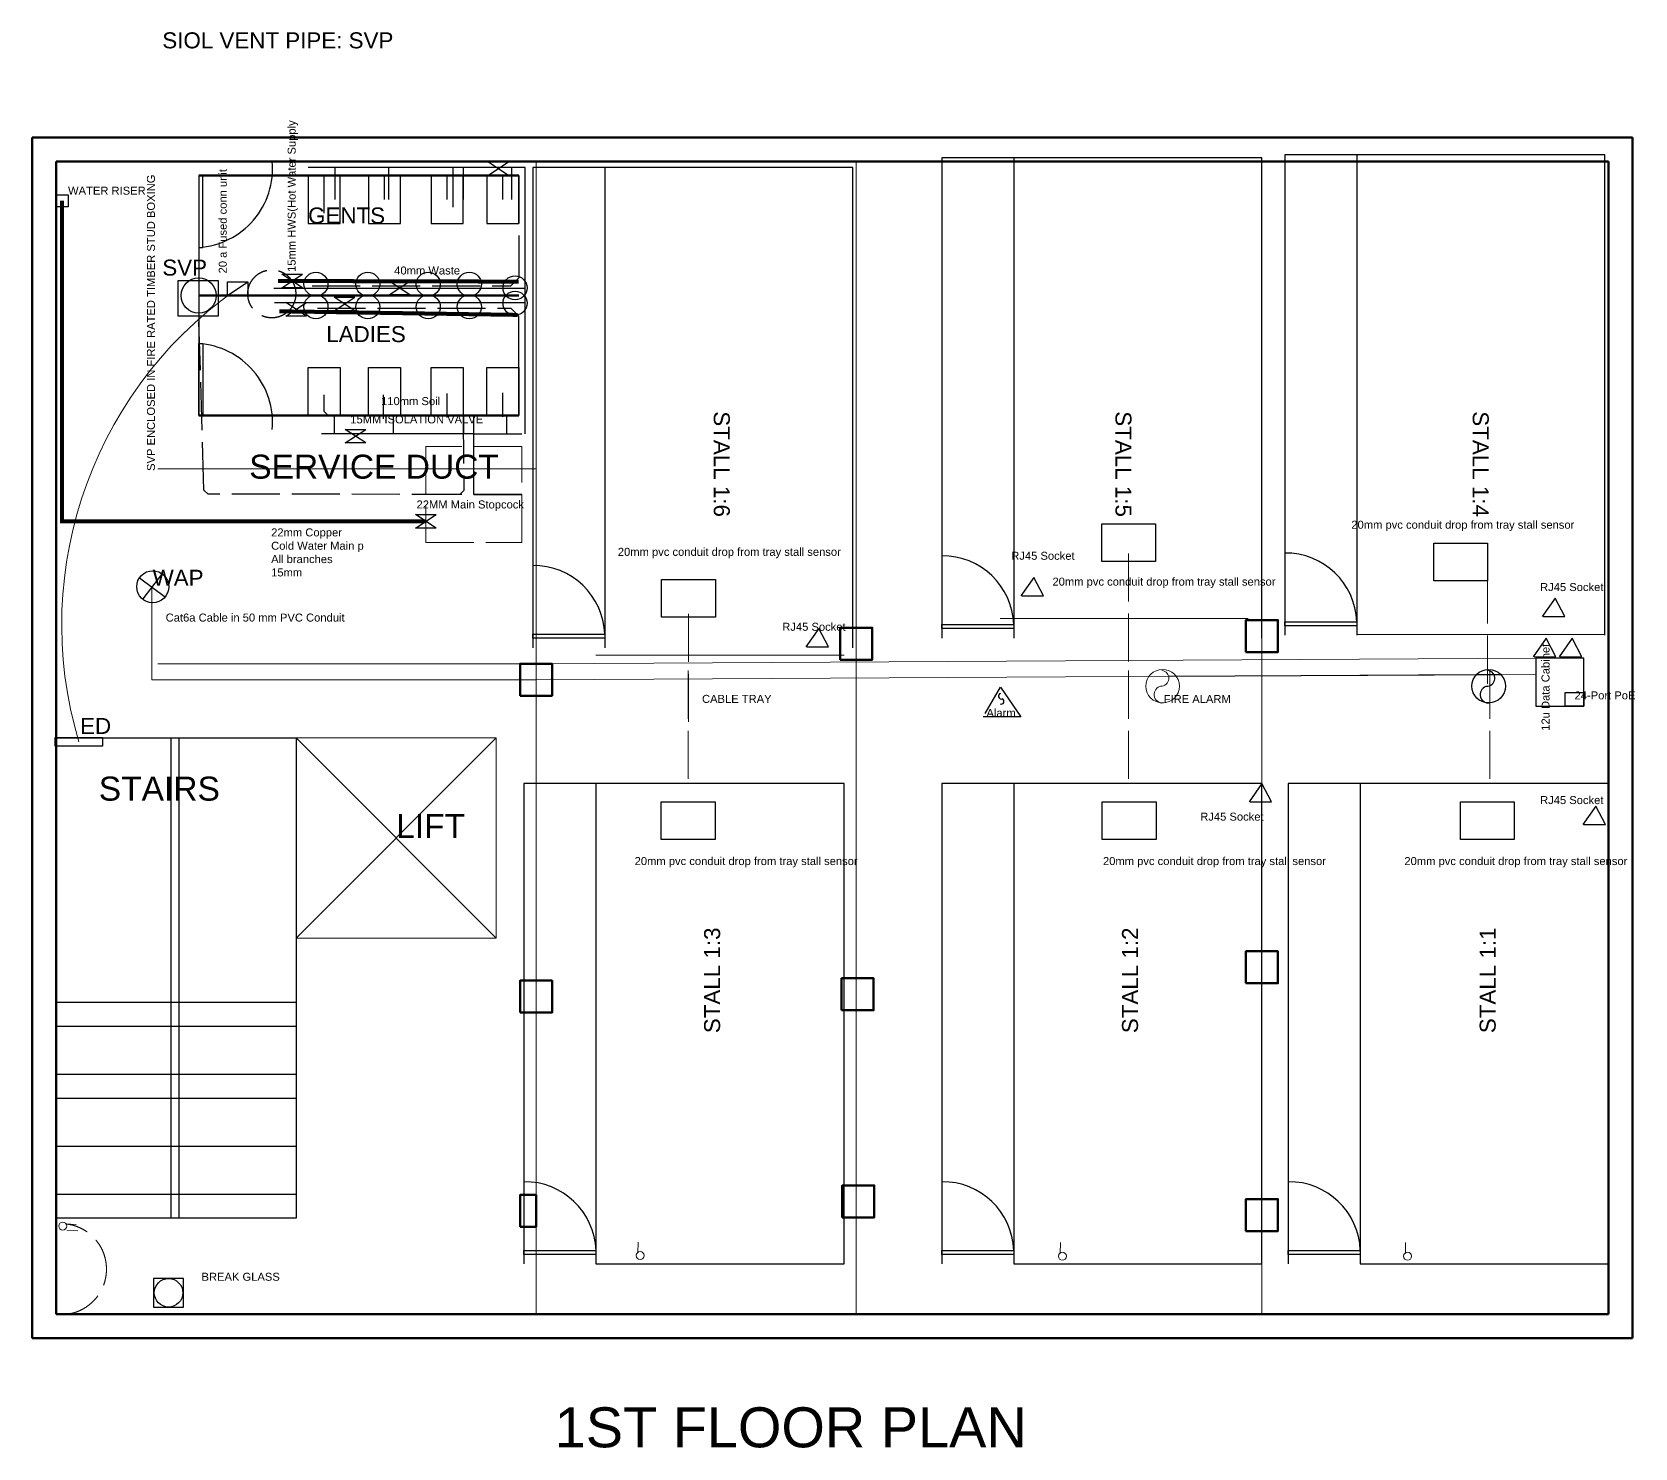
# Model space of a CAD drawing. Header units: millimetres. Extents: x 0 to 148556, y -71 to 34997.
# Drawn here: x 93861 to 113894, y 4287 to 21974 of the extents above; entities that cross this region are included whole.
import ezdxf

# ---------------------------------------------------------------- set-up
doc = ezdxf.new("R2010")
doc.units = ezdxf.units.MM
doc.header["$LTSCALE"] = 50
doc.header["$MEASUREMENT"] = 0
doc.linetypes.add('ACAD_ISO02W100', pattern=[15, 12, -3])
for name, color, linetype, lineweight in [('A-GLASS-GLAZ', 4, 'Continuous', 18), ('A-SERVC-DUCT', 40, 'ACAD_ISO02W100', 18), ('A-SHOPS-INT', 30, 'Continuous', 25), ('COLUMNS', 24, 'Continuous', 50), ('D-NET-TRAY', 9, 'ZIGZAG', 15), ('DOORS', 50, 'Continuous', 25), ('E-DATA-WIFI', 4, 'ACAD_ISO02W100', 20), ('E-FIRE-ALARM', 1, 'Continuous', 30), ('E.L', 6, 'Continuous', 18), ('E.L_WIRING', 6, 'ACAD_ISO02W100', 18), ('ELECTRICAL', 210, 'Continuous', 30), ('GRID LAYER', 254, 'Continuous', 13), ('LIGHT_SWITCHES', 50, 'Continuous', 18), ('PLUMB_HOT', 1, 'ACAD_ISO02W100', 25), ('PLUMB_SUPPLY', 5, 'Continuous', 25), ('STAIRS', 100, 'Continuous', 30), ('TEXT', 7, 'Continuous', 18), ('WALLS', 20, 'Continuous', 50)]:
    doc.layers.add(name, color=color, linetype=linetype, lineweight=lineweight)
for name, color, linetype in [('PLUMB_WASTE', 245, 'ACAD_ISO02W100'), ('SANITARY', 5, 'Continuous'), ('SWITCHES', 210, 'Continuous')]:
    doc.layers.add(name, color=color, linetype=linetype)
doc.styles.get("Standard").update_dxf_attribs({"font": 'arial.ttf'})
doc.linetypes.add('ZIGZAG', pattern='A,0.0001,-0.2,[131,ltypeshp.shx,S=0.2,R=0,X=-0.2,Y=0],-0.4,[131,ltypeshp.shx,S=0.2,R=180,X=0.2,Y=0],-0.2', length=0.8001)

msp = doc.modelspace()

# ---------------------------------------------------------------- linework, layer by layer
at = {"layer": 'A-GLASS-GLAZ'}
for p, q in [((105961, 14650), (109061, 14650)), ((110418, 14448), (113518, 14448)), ((100909, 14191), (104009, 14191)), ((100909, 12586), (104009, 12586)), ((106131, 12586), (109231, 12586)), ((110461, 12586), (113561, 12586))]:
    msp.add_line(p, q, dxfattribs=at)
at = {"layer": 'A-SERVC-DUCT'}
msp.add_lwpolyline([(98781, 15597), (99981, 15597), (99981, 16797), (98781, 16797)], close=True, dxfattribs=at)
at = {"layer": 'A-SHOPS-INT'}
for p, q in [((113518, 20440), (109518, 20440)), ((109518, 20440), (109518, 14440)), ((110418, 20440), (110418, 14440)), ((113518, 14440), (113518, 20440)), ((104120, 20283), (100120, 20283)), ((100120, 20283), (100120, 14283)), ((101020, 20283), (101020, 14283)), ((104120, 14283), (104120, 20283)), ((109231, 20404), (105231, 20404)), ((105231, 20404), (105231, 14404)), ((106131, 20404), (106131, 14404)), ((109231, 14404), (109231, 20404)), ((104009, 12586), (100009, 12586)), ((100009, 12586), (100009, 6586)), ((100909, 12586), (100909, 6586)), ((104009, 6586), (104009, 12586)), ((109231, 12586), (105231, 12586)), ((105231, 12586), (105231, 6586)), ((106131, 12586), (106131, 6586)), ((109231, 6586), (109231, 12586)), ((113561, 12586), (109561, 12586)), ((109561, 12586), (109561, 6586)), ((110461, 12586), (110461, 6586)), ((113561, 6586), (113561, 12586)), ((100909, 6586), (104009, 6586)), ((106131, 6586), (109231, 6586)), ((110461, 6586), (113561, 6586))]:
    msp.add_line(p, q, dxfattribs=at)
at = {"layer": 'COLUMNS'}
for points in [[(109031, 14228), (109431, 14228), (109431, 14628), (109031, 14628)], [(103961, 14133), (104361, 14133), (104361, 14533), (103961, 14533)], [(99961, 13684), (100361, 13684), (100361, 14084), (99961, 14084)], [(109031, 10091), (109431, 10091), (109431, 10491), (109031, 10491)], [(99961, 9725), (100361, 9725), (100361, 10125), (99961, 10125)], [(103979, 9755), (104379, 9755), (104379, 10155), (103979, 10155)], [(99961, 7047), (100161, 7047), (100161, 7447), (99961, 7447)], [(103987, 7166), (104387, 7166), (104387, 7566), (103987, 7566)], [(109031, 6996), (109431, 6996), (109431, 7396), (109031, 7396)]]:
    msp.add_lwpolyline(points, close=True, dxfattribs=at)
at = {"layer": 'D-NET-TRAY'}
for p, q in [((100161, 16516), (95431, 16516)), ((95360, 15037), (95360, 13884)), ((100161, 14084), (95431, 14084)), ((112656, 14152), (100161, 14084)), ((95360, 13884), (95463, 13884)), ((100161, 13884), (95431, 13884)), ((112657, 13952), (100162, 13884))]:
    msp.add_line(p, q, dxfattribs=at)
msp.add_circle((107990, 13803), 210, dxfattribs=at)
for centre, radius, start, end in [((107972, 13901), 97.2, 264.8034, 84.8034), ((107990, 13698), 106, 97.171, 277.171)]:
    msp.add_arc(centre, radius, start, end, dxfattribs=at)
at = {"layer": 'DOORS'}
for points in [[(95944, 19283), (95994, 19283), (95994, 20183), (95944, 20183)], [(95944, 18083), (95994, 18083), (95994, 17183), (95944, 17183)], [(100120, 14452), (101020, 14452), (101020, 14402), (100120, 14402)], [(105231, 14572), (106131, 14572), (106131, 14522), (105231, 14522)], [(109518, 14608), (110418, 14608), (110418, 14558), (109518, 14558)], [(100009, 6754), (100909, 6754), (100909, 6704), (100009, 6704)], [(105231, 6754), (106131, 6754), (106131, 6704), (105231, 6704)], [(109561, 6754), (110461, 6754), (110461, 6704), (109561, 6704)]]:
    msp.add_lwpolyline(points, close=True, dxfattribs=at)
for centre, radius, start, end in [((95878, 20269), 989, 273.872, 5.0185), ((95878, 17096), 989, 354.9815, 86.128), ((105241, 14540), 891, 2.1132, 90.6138), ((109527, 14575), 891, 2.1132, 90.6138), ((100129, 14419), 891, 2.1132, 90.6138), ((100019, 6721), 891, 2.1132, 90.6138), ((105241, 6721), 891, 2.1132, 90.6138), ((109571, 6721), 891, 2.1132, 90.6138)]:
    msp.add_arc(centre, radius, start, end, dxfattribs=at)
at = {"layer": 'E-DATA-WIFI'}
for p, q in [((107566, 15462), (107566, 14051)), ((112052, 15184), (112052, 13773)), ((102065, 14706), (102065, 13295)), ((102061, 13997), (102061, 12586)), ((107566, 13997), (107566, 12586)), ((112081, 13997), (112081, 12586))]:
    msp.add_line(p, q, dxfattribs=at)
at = {"layer": 'E-FIRE-ALARM'}
for p, q in [((108065, 13927), (112215, 13950)), ((105772, 13462), (105964, 13792)), ((105964, 13792), (106220, 13419)), ((106220, 13419), (105748, 13419))]:
    msp.add_line(p, q, dxfattribs=at)
msp.add_lwpolyline([(95379, 6047), (95754, 6047), (95754, 6403), (95379, 6403)], close=True, dxfattribs=at)
for centre, radius in [((112065, 13803), 210), ((95567, 6225), 178)]:
    msp.add_circle(centre, radius, dxfattribs=at)
for centre, radius, start, end in [((112046, 13901), 97.2, 264.8034, 84.8034), ((105976, 13678), 36.3, 105.9519, 285.9519), ((105974, 13612), 33.3, 247.8189, 67.8189), ((112065, 13698), 106, 97.171, 277.171)]:
    msp.add_arc(centre, radius, start, end, dxfattribs=at)
at = {"layer": 'E.L'}
msp.add_arc((99343, 14570), 5111, 123.013, 196.6421, dxfattribs=at)
at = {"layer": 'E.L_WIRING'}
msp.add_arc((94223, 6520), 568, 263.6941, 83.6941, dxfattribs=at)
at = {"layer": 'ELECTRICAL'}
msp.add_line((96302, 18683), (96558, 18855), dxfattribs=at)
for points in [[(96302, 18855), (96558, 18855), (96558, 18683), (96302, 18683)], [(94146, 13056), (94746, 13056), (94746, 13156), (94146, 13156)]]:
    msp.add_lwpolyline(points, close=True, dxfattribs=at)
at = {"layer": 'GRID LAYER'}
for p, q in [((100161, 20356), (100161, 5956)), ((104161, 20356), (104161, 5956)), ((109231, 20356), (109231, 5956))]:
    msp.add_line(p, q, dxfattribs=at)
at = {"layer": 'LIGHT_SWITCHES'}
for p, q in [((94277, 7085), (94413, 7076)), ((94295, 7008), (94432, 6999)), ((101432, 6722), (101437, 6859)), ((106709, 6714), (106714, 6851)), ((111024, 6714), (111028, 6851))]:
    msp.add_line(p, q, dxfattribs=at)
for centre in [(94244, 7058), (101461, 6690), (106738, 6682), (111052, 6682)]:
    msp.add_circle(centre, 50, dxfattribs=at)
at = {"layer": 'PLUMB_HOT', "const_width": 50}
for points in [[(96935, 18865), (99944, 18857)], [(96951, 18486), (99931, 18441)]]:
    msp.add_lwpolyline(points, dxfattribs=at)
at = {"layer": 'PLUMB_HOT'}
msp.add_circle((96857, 18704), 300, dxfattribs=at)
at = {"layer": 'PLUMB_SUPPLY'}
for p, q in [((100025, 20283), (97311, 20283)), ((97643, 20285), (97643, 19884)), ((98317, 20285), (98317, 19884)), ((99119, 20285), (99119, 19884)), ((99250, 20285), (99250, 19884)), ((99556, 20352), (99815, 20352)), ((99556, 20183), (99815, 20352)), ((99815, 20183), (99556, 20352)), ((99851, 20285), (99851, 19884)), ((100025, 20183), (100025, 20283)), ((99119, 20190), (99119, 19789)), ((99815, 20183), (99556, 20183)), ((100025, 16955), (100025, 20183)), ((96982, 18950), (97240, 18950)), ((96982, 18780), (97240, 18950)), ((97240, 18780), (96982, 18950)), ((98325, 18862), (98583, 18862)), ((98325, 18692), (98583, 18862)), ((98583, 18692), (98325, 18862)), ((100025, 18772), (96883, 18772)), ((97240, 18780), (96982, 18780)), ((97638, 18661), (97896, 18661)), ((97638, 18491), (97896, 18661)), ((97896, 18491), (97638, 18661)), ((98583, 18692), (98325, 18692)), ((100025, 18591), (96893, 18591)), ((97034, 18594), (97293, 18594)), ((97034, 18424), (97293, 18594)), ((97293, 18424), (97034, 18594)), ((97896, 18491), (97638, 18491)), ((97293, 18424), (97034, 18424)), ((97637, 17183), (97637, 16955)), ((98376, 17183), (98376, 16955)), ((99255, 17183), (99255, 16955)), ((99381, 16197), (99381, 17183)), ((99792, 17183), (99792, 16955)), ((99381, 16955), (97479, 16955)), ((97774, 17011), (98032, 17011)), ((97774, 16841), (98032, 17011)), ((98032, 16841), (97774, 17011)), ((98032, 16841), (97774, 16841)), ((99381, 16955), (99792, 16955)), ((99792, 16955), (99981, 16955)), ((98652, 15946), (98911, 15946)), ((98652, 15776), (98911, 15946)), ((98911, 15776), (98652, 15946)), ((98911, 15776), (98652, 15776))]:
    msp.add_line(p, q, dxfattribs=at)
msp.add_lwpolyline([(94161, 19943), (94311, 19943), (94311, 19793), (94161, 19793)], close=True, dxfattribs=at)
at = {"layer": 'PLUMB_SUPPLY', "const_width": 50}
msp.add_lwpolyline([(94236, 19868), (94236, 15861), (98781, 15861)], dxfattribs=at)
at = {"layer": 'PLUMB_WASTE'}
for p, q in [((97311, 20183), (99944, 20183)), ((97511, 19883), (97511, 20183)), ((98267, 19883), (98267, 20183)), ((99050, 19883), (99050, 20183)), ((99744, 19883), (99744, 20183)), ((99944, 20183), (99944, 18904)), ((97511, 19714), (97511, 20014)), ((99844, 18804), (99944, 18904)), ((97361, 18804), (99844, 18804)), ((96009, 16253), (95944, 18463)), ((97427, 18527), (99844, 18527)), ((99844, 18527), (99944, 18427)), ((97511, 17233), (97511, 17444)), ((98252, 17144), (98252, 17444)), ((99050, 17158), (99050, 17458)), ((99744, 17166), (99744, 17466)), ((97511, 17233), (97561, 17183)), ((99944, 17183), (97561, 17183)), ((99250, 17183), (99257, 16247)), ((96009, 16253), (96061, 16203)), ((99257, 16247), (99207, 16197)), ((99207, 16197), (96061, 16203)), ((99981, 16197), (98781, 16197)), ((99381, 16197), (99981, 16197))]:
    msp.add_line(p, q, dxfattribs=at)
at = {"layer": 'SANITARY'}
for p, q in [((95944, 19283), (95944, 17183)), ((99944, 17183), (99944, 18427)), ((95944, 17183), (99944, 17183))]:
    msp.add_line(p, q, dxfattribs=at)
for points in [[(97711, 20183), (97311, 20183), (97311, 19583), (97711, 19583)], [(98467, 20183), (98067, 20183), (98067, 19583), (98467, 19583)], [(99250, 20183), (98850, 20183), (98850, 19583), (99250, 19583)], [(99944, 20183), (99544, 20183), (99544, 19583), (99944, 19583)], [(95688, 18871), (96188, 18871), (96188, 18427), (95688, 18427)], [(97711, 17183), (97311, 17183), (97311, 17783), (97711, 17783)], [(98467, 17183), (98067, 17183), (98067, 17783), (98467, 17783)], [(99250, 17183), (98850, 17183), (98850, 17783), (99250, 17783)], [(99944, 17183), (99544, 17183), (99544, 17783), (99944, 17783)]]:
    msp.add_lwpolyline(points, close=True, dxfattribs=at)
for centre, radius in [((95944, 18683), 220), ((97409, 18825), 150), ((98057, 18825), 150), ((98813, 18825), 150), ((99326, 18825), 150), ((99897, 18779), 150), ((97409, 18541), 150), ((98057, 18541), 150), ((98813, 18541), 150), ((99326, 18541), 150), ((99897, 18587), 150)]:
    msp.add_circle(centre, radius, dxfattribs=at)
at = {"layer": 'STAIRS'}
for p, q in [((95597, 13156), (95597, 7156)), ((95697, 13156), (95697, 7156)), ((94161, 9856), (97161, 9856)), ((94161, 9556), (97161, 9556)), ((94161, 8956), (97161, 8956)), ((94161, 8656), (97161, 8656)), ((94161, 8056), (97161, 8056)), ((94161, 7456), (97161, 7456))]:
    msp.add_line(p, q, dxfattribs=at)
msp.add_lwpolyline([(94161, 13156), (97161, 13156), (97161, 7156), (94161, 7156)], close=True, dxfattribs=at)
at = {"layer": 'SWITCHES'}
for p, q in [((95529, 14911), (95204, 15153)), ((95249, 14892), (95495, 15213)), ((106380, 15160), (106219, 14930)), ((106501, 14930), (106380, 15160)), ((106229, 14930), (106501, 14930)), ((112896, 14902), (112735, 14672)), ((113017, 14672), (112896, 14902)), ((112745, 14672), (113017, 14672)), ((103693, 14525), (103533, 14295)), ((103814, 14295), (103693, 14525)), ((103542, 14295), (103814, 14295)), ((112784, 14401), (112623, 14171)), ((112905, 14171), (112784, 14401)), ((113108, 14401), (112948, 14171)), ((113229, 14171), (113108, 14401)), ((112632, 14171), (112905, 14171)), ((112957, 14171), (113229, 14171)), ((109231, 12586), (109071, 12356)), ((109352, 12356), (109231, 12586)), ((109080, 12356), (109352, 12356)), ((113404, 12305), (113243, 12075)), ((113525, 12075), (113404, 12305)), ((113252, 12075), (113525, 12075))]:
    msp.add_line(p, q, dxfattribs=at)
for points in [[(107903, 15361), (107230, 15361), (107230, 15832), (107903, 15832)], [(112052, 15118), (111379, 15118), (111379, 15590), (112052, 15590)], [(102402, 14666), (101729, 14666), (101729, 15137), (102402, 15137)], [(113256, 14152), (112656, 14152), (112656, 13552), (113256, 13552)], [(113021, 13723), (113256, 13723), (113256, 13552), (113021, 13552)], [(102397, 11888), (101724, 11888), (101724, 12360), (102397, 12360)], [(107910, 11888), (107237, 11888), (107237, 12360), (107910, 12360)], [(112385, 11888), (111712, 11888), (111712, 12360), (112385, 12360)]]:
    msp.add_lwpolyline(points, close=True, dxfattribs=at)
msp.add_circle((95369, 15045), 200, dxfattribs=at)
at = {"layer": 'TEXT'}
for p, q in [((97161, 13156), (99661, 10656)), ((97161, 10656), (99661, 13156))]:
    msp.add_line(p, q, dxfattribs=at)
msp.add_lwpolyline([(97161, 13156), (99661, 13156), (99661, 10656), (97161, 10656)], close=True, dxfattribs=at)
at = {"layer": 'WALLS'}
for p, q in [((113861, 20656), (93861, 20656)), ((93861, 20656), (93861, 5656)), ((113861, 5656), (113861, 20656)), ((113561, 20356), (94161, 20356)), ((94161, 20356), (94161, 5956)), ((113561, 5956), (113561, 20356)), ((99944, 20183), (95944, 20183)), ((99944, 18683), (95944, 18683)), ((99944, 17183), (95944, 17183)), ((94161, 5956), (113561, 5956)), ((93861, 5656), (113861, 5656))]:
    msp.add_line(p, q, dxfattribs=at)

# ---------------------------------------------------------------- texts
at = {"layer": 'D-NET-TRAY'}
for p in [(110349, 15770), (101182, 15431), (106614, 15059), (101392, 11568), (107245, 11568), (111012, 11568)]:
    msp.add_text('20mm pvc conduit drop from tray stall sensor', height=100, dxfattribs=at).set_placement(p)
at = {"layer": 'E-FIRE-ALARM'}
for s, p in [('FIRE ALARM', (108004, 13593)), ('BREAK GLASS', (95979, 6375))]:
    msp.add_text(s, height=100, dxfattribs=at).set_placement(p)
at = {"layer": 'PLUMB_WASTE'}
msp.add_text('12u Data Cabinet', height=100, rotation=90, dxfattribs=at).set_placement((112826, 13246))
at = {"layer": 'SWITCHES'}
msp.add_text('24-Port PoE', height=100, dxfattribs=at).set_placement((113139, 13638))
at = {"layer": 'TEXT'}
for s, height, p in [('SIOL VENT PIPE: SVP', 200, (95489, 21771)), ('WATER RISER', 100, (94311, 19943)), ('GENTS', 200, (97311, 19583)), ('SVP', 200, (95489, 18932)), ('40mm Waste', 100, (98387, 18946)), ('LADIES', 200, (97538, 18101)), ('110mm Soil', 100, (98223, 17314)), ('15MM ISOLATION VALVE', 100, (97838, 17086)), ('SERVICE DUCT', 300, (96575, 16395)), ('22MM Main Stopcock', 100, (98666, 16023)), ('RJ45 Socket', 100, (106099, 15382)), ('WAP', 200, (95368, 15057)), ('RJ45 Socket', 100, (112708, 14991)), ('Cat6a Cable in 50 mm PVC Conduit', 100, (95531, 14610)), ('RJ45 Socket', 100, (103237, 14495)), ('CABLE TRAY', 100, (102234, 13594)), ('Alarm', 100, (105789, 13419)), ('ED', 200, (94461, 13206)), ('STAIRS', 300, (94695, 12373)), ('RJ45 Socket', 100, (112708, 12330)), ('RJ45 Socket', 100, (108461, 12123)), ('LIFT', 300, (98411, 11906)), ('1ST FLOOR PLAN', 500, (100393, 4294))]:
    msp.add_text(s, height=height, dxfattribs=at).set_placement(p)
for s, height, rotation, p in [('15mm HWS(Hot Water Supply', 100, 90, (97155, 18978)), ('20 a Fused conn unit', 100, 90, (96294, 18959)), ('SVP ENCLOSED IN FIRE RATED TIMBER STUD BOXING', 100, 90, (95397, 16492)), ('STALL 1:6', 200, 270, (102381, 17237)), ('STALL 1:5', 200, 270, (107401, 17237)), ('STALL 1:4', 200, 270, (111866, 17237)), ('STALL 1:3', 200, 90, (102460, 9468)), ('STALL 1:2', 200, 90, (107683, 9468)), ('STALL 1:1', 200, 90, (112153, 9468))]:
    msp.add_text(s, height=height, rotation=rotation, dxfattribs=at).set_placement(p)
at = {"layer": 'TEXT', "insert": (96849, 15774), "char_height": 100, "attachment_point": 1}
msp.add_mtext_dynamic_manual_height_columns('22mm Copper Cold Water Main p All branches 15mm', width=1171.61, gutter_width=500, heights=[0], dxfattribs=at)

doc.saveas('drawing.dxf')
